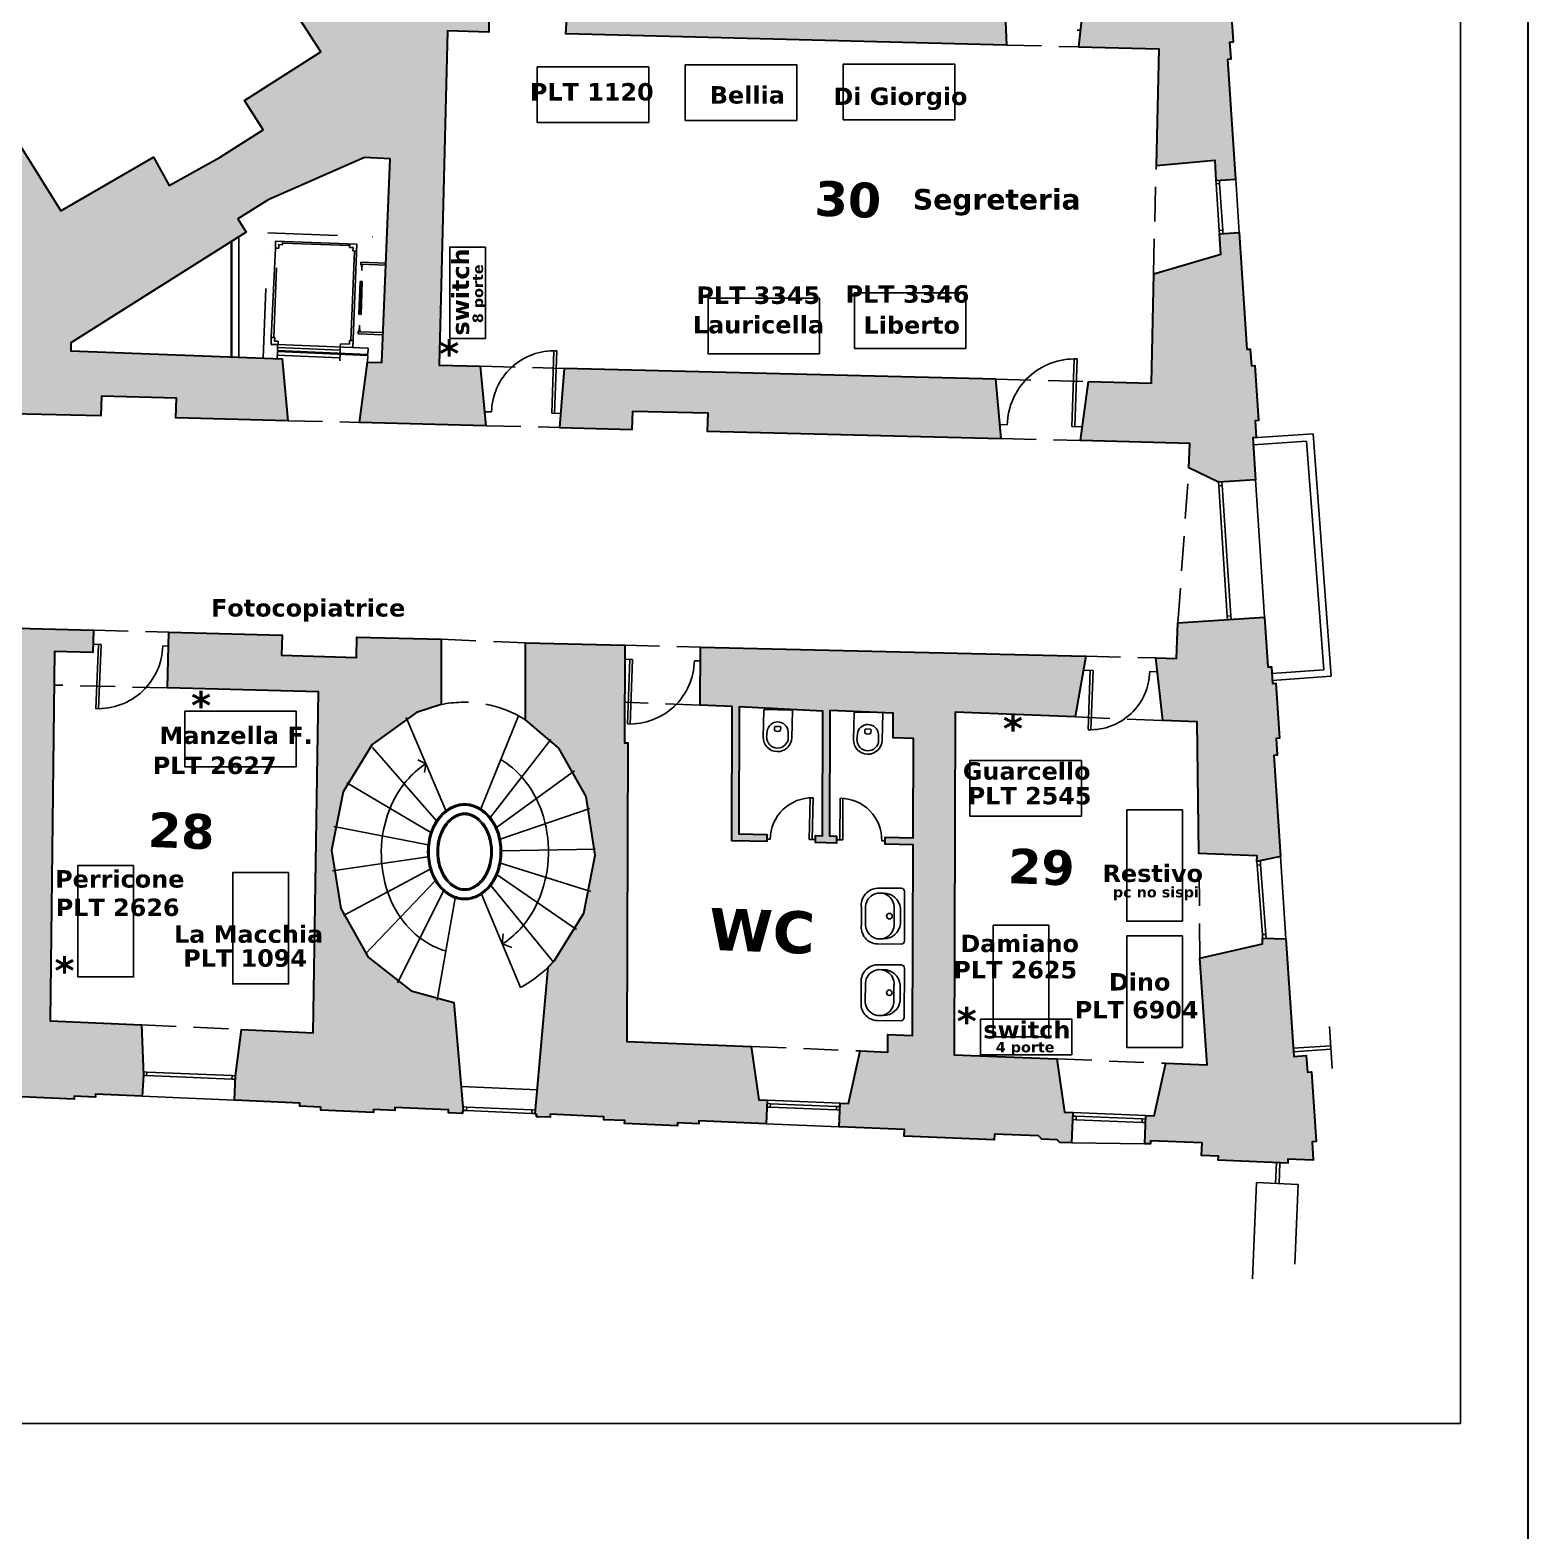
# Model space of a CAD drawing. Extents: x 1037 to 14540, y 1034 to 18285.
# Drawn here: x 12390 to 14540, y 9534 to 11689 of the extents above; entities that cross this region are included whole.
import ezdxf
from ezdxf.enums import TextEntityAlignment as Align

# ---------------------------------------------------------------- set-up
doc = ezdxf.new("R2010")
doc.units = 0
doc.header["$LTSCALE"] = 100
doc.header["$MEASUREMENT"] = 0
doc.linetypes.add('TRATTEGGIATA', pattern=[0.75, 0.5, -0.25])
doc.linetypes.add('TRATTO-PUNTOX2', pattern=[2, 1, -0.5, 0, -0.5])
for name, color, linetype in [('infissi', 251, 'CONTINUOUS'), ('legenda testi', 7, 'CONTINUOUS'), ('murature polilinee', 7, 'CONTINUOUS'), ('murature retini', 253, 'CONTINUOUS'), ('proiezioni', 252, 'CONTINUOUS'), ('Sanitari', 252, 'CONTINUOUS'), ('Tavoli', 250, 'CONTINUOUS'), ('testi PLT', 154, 'CONTINUOUS')]:
    doc.layers.add(name, color=color, linetype=linetype)
for name, color, linetype, lineweight in [('testi', 252, 'CONTINUOUS', 30), ('testi nomi personale', 251, 'CONTINUOUS', 20), ('testi numero stanza', 40, 'CONTINUOUS', 30)]:
    doc.layers.add(name, color=color, linetype=linetype, lineweight=lineweight)
doc.styles.add('stile1', font='verdanab.ttf', dxfattribs={"height": 1})

msp = doc.modelspace()

# ---------------------------------------------------------------- hatches: boundary and pattern name
at = {"layer": 'murature retini', "lineweight": 30}
h = msp.add_hatch(color=256, dxfattribs=at)
h.paths.add_polyline_path([(13925.9, 12673.5), (14011.1, 12689.2), (14010.8, 12696.2), (14040.7, 12698.6), (14042.9, 12665.3), (14038.3, 12665), (14039, 12654.9), (14035.9, 12654.7), (14044.7, 12542.1), (14048.3, 12542.3), (14048.9, 12534.6), (14054.5, 12535), (14062.6, 12413.4), (14058.5, 12413.1), (14060, 12390.7), (13961.7, 12382.6), (13964.2, 12434.2), (13924.3, 12435.5), (13918.5, 12538.5), (13929.8, 12538.1)])
h.paths.add_polyline_path([(14003.3, 12781.4), (14002.5, 12788.4), (13922.6, 12790), (13917, 12983.6), (13515.4, 12973.7), (13507.3, 13037.1), (13501.4, 13037), (13500.6, 13089.3), (13962.1, 13100.8), (13961.9, 13159.2), (14001.9, 13158.8), (14002.1, 13114.6), (14018.4, 13123.9), (14024.2, 13119.5), (14028.6, 13113.3), (14035.3, 13107.1), (14041.9, 13103.5), (14045.9, 13098.6), (14045.9, 13090.7), (14035.7, 13084), (14026, 13086.2), (14016.2, 13084.9), (14013.5, 13070.3), (14016.3, 13065.7), (14022.5, 12972.5), (14018, 12972.2), (14019.6, 12946.8), (14016.6, 12946.6), (14024.5, 12827), (14027.6, 12827.2), (14028.2, 12817), (14032.8, 12817.3), (14035, 12784)])
h.paths.add_polyline_path([(13395.4, 13086.7), (12919.5, 13074.9), (12917.9, 13168.7), (12841.8, 13169.4), (12843, 13104.1), (12248.1, 13115.3), (12249.2, 13174.8), (12179.4, 13175.4), (12178.3, 13116.6), (11608.4, 13127.3), (11609.4, 13180.6), (11547.8, 13181.2), (11546.8, 13128.4), (11043.4, 13137.9), (11044.3, 13185.7), (10979.3, 13186.3), (10978.2, 13128.9), (10418.3, 13139.4), (10419.3, 13191.4), (10344.3, 13192.1), (10340.8, 13004.2), (10303.7, 13004.9), (10302.9, 12983.4), (10351.6, 12981.4), (10493.6, 12983.6), (10493.6, 12986.7), (11063.6, 12978.9), (11063.1, 12947.3), (11132.9, 12946.4), (11133.7, 13011), (11463.7, 13006.5), (11481.4, 12969.4), (11130, 12739.8), (11131.5, 12843.8), (11061.7, 12844.8), (11061.2, 12808.9), (10491.2, 12811.7), (10492.5, 12903.8), (10349.7, 12927.6), (10291.7, 12929.9), (10290.5, 12895.3), (10277.1, 12895.8), (10276.8, 12888.1), (10278.8, 12888), (10278.7, 12885.7), (10281, 12885.6), (10281, 12884.1), (10284.3, 12884), (10284, 12875.8), (10280.7, 12876), (10280.6, 12874.5), (10278.3, 12874.6), (10278.2, 12872.3), (10276.2, 12872.4), (10274, 12814), (10276, 12813.9), (10275.9, 12811.6), (10278.3, 12811.5), (10278.2, 12810.1), (10281.5, 12810), (10281.2, 12801.8), (10277.9, 12801.9), (10277.9, 12800.5), (10275.5, 12800.5), (10275.4, 12798.2), (10273.5, 12798.3), (10273.2, 12790.6), (10286.6, 12790.1), (10285.2, 12753.6), (10290.2, 12753.4), (10289.5, 12736.5), (10298.7, 12736.2), (10297.9, 12714.9), (10345.9, 12712.2), (10482.6, 12737.7), (10482.9, 12753.9), (11007.8, 12746.6), (10997.5, 12525.3), (10931.9, 12526.2), (10929.9, 12380.8), (11019.1, 12378.3), (11015.2, 12338), (11186.6, 12339.5), (11187.5, 12365.7), (11197.5, 12365.4), (11198.3, 12390.4), (11208.3, 12390), (11210.1, 12440), (11252.3, 12466.8), (11246.9, 12475.2), (11268, 12488.6), (11262.7, 12497.1), (11271.1, 12502.4), (11215.8, 12589.7), (11325.5, 12659.3), (11298.8, 12701.5), (11446.5, 12795.3), (11473.3, 12753.1), (11583.1, 12822.7), (11638.4, 12735.5), (11646.9, 12740.8), (11652.2, 12732.4), (11673.3, 12745.8), (11678.7, 12737.3), (11720.9, 12764.1), (11770.9, 12763.5), (11771, 12773.5), (11796, 12773.1), (11796.2, 12783.1), (11806.2, 12783), (11808.1, 12933), (11783.1, 12933.3), (11783.7, 12973.3), (12293.9, 12956.4), (12291.8, 12916.5), (12266.8, 12917.8), (12258.8, 12768), (12268.8, 12767.5), (12268.3, 12757.5), (12293.3, 12756.2), (12292.7, 12746.2), (12342.7, 12743.5), (12383, 12714), (12388.9, 12722.1), (12409.1, 12707.3), (12415, 12715.4), (12423.1, 12709.5), (12484.1, 12792.9), (12589, 12716.1), (12618.5, 12756.5), (12759.8, 12653.2), (12730.2, 12612.8), (12835.2, 12536.1), (12774.2, 12452.7), (12782.2, 12446.8), (12776.3, 12438.7), (12796.5, 12423.9), (12790.6, 12415.9), (12831, 12386.4), (12829.6, 12344.3), (13009.5, 12340), (13012.9, 12465.1), (13689.9, 12443.1), (13678.4, 12159.6), (13764.2, 12156.1), (13775.4, 12440.3), (13805.7, 12439.4), (13816, 12542.1), (13188.4, 12563.9), (13186, 12534), (13072.2, 12538), (13071, 12568), (13051.3, 12568.7), (13014.6, 12851.9), (12885.4, 12849), (12894.8, 12776.9), (12599.5, 12979.7), (12592.1, 13031.6), (12876.4, 13026.3), (12883.6, 12928.9), (13012.8, 12931.9), (13009.6, 12961.8), (13385.5, 12970.4), (13390.3, 13035.1), (13396.1, 13035.2)])
h.paths.add_polyline_path([(13932.8, 11874.7), (14093.4, 11887.1), (14085.6, 12005.1), (14044.9, 11995.5), (14044.5, 11985.5), (13939.1, 11987)])
h.paths.add_polyline_path([(13952.6, 12197.1), (13955.8, 12262.4), (14068.1, 12269.1), (14073.1, 12193.6), (14025.6, 12190.5), (14025.3, 12195.8)])
h.paths.add_polyline_path([(14092.4, 11473), (14120.7, 11474.8), (14109.3, 11646.9), (14114.1, 11647.2), (14112.5, 11671.3), (14117.6, 11671.6), (14112.3, 11750.4), (14107.3, 11750.1), (14106.1, 11767.7), (13926, 11753.8), (13925.5, 11746.5), (13904.4, 11746.8), (13895.3, 11664.6), (14010.2, 11661.7), (14006.5, 11494.2), (14090.6, 11502.1)])
h.paths.add_polyline_path([(13909.4, 11184.1), (13999.8, 11181.8), (14003.2, 11338.9), (14099.6, 11367), (14097.4, 11396.1), (14125.7, 11398), (14136.8, 11230.4), (14141.7, 11230.8), (14143.3, 11206.7), (14148.3, 11207), (14153.5, 11128.2), (14148.5, 11127.9), (14150.1, 11103.8), (14145.2, 11103.5), (14149.2, 11043.1), (14096, 11039.6), (14053.5, 11060.2), (14054.9, 11095.4), (13897.8, 11099.4)])
h.paths.add_polyline_path([(14006, 10787.5), (14035.9, 10786.7), (14037.9, 10837.7), (14162.3, 10846), (14167, 10774.4), (14171.9, 10774.8), (14173.5, 10750.7), (14178.5, 10751), (14183.7, 10672.2), (14178.7, 10671.9), (14180.3, 10647.8), (14175.4, 10647.5), (14185, 10502.2), (14151.1, 10495), (14151.5, 10503.1), (14068, 10506.4), (14065.6, 10695.5), (14015.9, 10697.5)])
h.paths.add_polyline_path([(13991.8, 10130.4), (14003.6, 10129.9), (14020.6, 10205.4), (14079.6, 10203), (14069.4, 10356.3), (14159.2, 10376.9), (14159.3, 10385.2), (14192.9, 10384.3), (14204, 10215.4), (14222.1, 10216.6), (14223.7, 10192.5), (14229.5, 10193.4), (14236.1, 10093.2), (14230.3, 10092.8), (14232.1, 10066.6), (14195.6, 10068), (14195.4, 10062.3), (14095.7, 10066.3), (14096, 10072.1), (14071.6, 10073.1), (14072.4, 10091.2), (13998.5, 10094.2), (13998.2, 10089.7), (13990.1, 10090)])
h.paths.add_polyline_path([(13552.9, 10148.2), (13564.7, 10147.7), (13581.7, 10223.2), (13621.3, 10221.6), (13621.4, 10247), (13656.8, 10245.5), (13657.6, 10519.1), (13617.6, 10520), (13617.6, 10530), (13657.6, 10529.1), (13658, 10671.8), (13628.9, 10672.9), (13629, 10708.2), (13538.1, 10711.9), (13537.6, 10531.8), (13547.6, 10531.6), (13547.6, 10521.6), (13517.6, 10522.3), (13517.6, 10532.3), (13527.6, 10532.1), (13528.1, 10711), (13408.1, 10717.1), (13407.6, 10534.8), (13447.6, 10533.9), (13447.6, 10523.9), (13397.6, 10525), (13398.1, 10717.6), (13352.2, 10719.4), (13352.5, 10803), (13905.4, 10789.8), (13890.1, 10702.6), (13718.2, 10709.6), (13716.7, 10217.7), (13864.2, 10211.8), (13875.1, 10135.2), (13886.9, 10134.7), (13885.1, 10091.2), (13868.2, 10091.9), (13864.3, 10095.8), (13842.4, 10096.7), (13837.6, 10101.3), (13774.6, 10103.9), (13774.2, 10095.5), (13644.8, 10100.7), (13645.2, 10110.6), (13551.5, 10114.4)])
h.paths.add_polyline_path([(13115.2, 10133.2), (13134, 10343.5), (13143.1, 10352.8), (13185.1, 10420.8), (13201.5, 10504.3), (13188.3, 10588.4), (13148.9, 10658), (13101.2, 10698.7), (13101.2, 10809), (13243.7, 10805.6), (13243.3, 10665.6), (13248.1, 10665.4), (13246.9, 10236.8), (13425.4, 10229.6), (13436.2, 10153), (13448, 10152.5), (13446.6, 10118.5), (13350.1, 10122.8), (13349.9, 10118.5), (13319.6, 10119.8), (13319.4, 10115.5), (13243.6, 10118.9), (13243.8, 10123.2), (13213.5, 10124.5), (13213.7, 10128.8), (13136.7, 10132.3), (13136.5, 10128), (13118.7, 10128.7)])
h.paths.add_polyline_path([(13784.2, 11102.2), (13776.5, 11187.5), (13156.6, 11203), (13149.9, 11118.2), (13254.6, 11115.5), (13255.5, 11141.7), (13362.8, 11139), (13361.9, 11112.8)])
h.paths.add_polyline_path([(10265, 11610.4), (10285.8, 11609.9), (10285.5, 11601.4), (10435.9, 11567.9), (10435.6, 11559.5), (10524.5, 11549.3), (10928.9, 11546.1), (10942, 11895.9), (11001.2, 11894.3), (11002.6, 11951.8), (11176.7, 11945.7), (11176.5, 11936.9), (11186.5, 11936.8), (11186.1, 11911.8), (11196.1, 11911.6), (11195.2, 11857.3), (11230.4, 11831.4), (11224.5, 11823.4), (11244.6, 11808.5), (11238.7, 11800.5), (11246.7, 11794.6), (11185.5, 11711.3), (11289.3, 11635), (11259.7, 11594.7), (11400.7, 11491), (11430.3, 11531.3), (11535.9, 11453.6), (11597.1, 11536.8), (11605.2, 11530.9), (11611.1, 11538.9), (11631.3, 11524.1), (11637.2, 11532.2), (11677.7, 11502.4), (11729.1, 11499.6), (11728.6, 11489.7), (11753.5, 11488.3), (11753, 11478.3), (11763, 11477.8), (11755, 11328), (11730.1, 11329.4), (11727.9, 11289.4), (12238.2, 11272.5), (12238.7, 11312.5), (12213.7, 11312.8), (12215.6, 11462.8), (12225.6, 11462.7), (12225.8, 11472.7), (12250.8, 11472.4), (12250.9, 11482.4), (12269.9, 11482.1), (12310.3, 11492.7), (12332.9, 11519.6), (12342, 11513.9), (12363.2, 11527.5), (12366.2, 11519.9), (12373.8, 11526), (12434.2, 11429.3), (12567.2, 11506.3), (12589.8, 11465.6), (12662.9, 11506.2), (12724.6, 11545.6), (12697.7, 11587.7), (12807.3, 11657.7), (12751.7, 11744.7), (12760.1, 11750.1), (12754.7, 11758.6), (12775.8, 11772), (12770.4, 11780.4), (12807.3, 11804), (12809.7, 11853.5), (12993.2, 11849.1), (12992.1, 11805.5), (13663.1, 11783.6), (13670.5, 11965.7), (13756.5, 11962.2), (13748.5, 11759.9), (13787.8, 11756.9), (13791.9, 11667.2), (13159.1, 11683.1), (13161.2, 11713.1), (13048.4, 11715.9), (13048.7, 11685.9), (12989.2, 11687.4), (12977.1, 11207.5), (13036.3, 11206), (13044.5, 11120.8), (12863.1, 11125.4), (12874.6, 11212.2), (12894.9, 11211.4), (12906.8, 11504), (12870.2, 11506), (12731.7, 11445.1), (12688.3, 11417.7), (12700.3, 11398.7), (12448.7, 11239.7), (12448.7, 11228.4), (12662.9, 11220.2), (12752.2, 11216.9), (12759.9, 11127.9), (12599.1, 11132), (12600.1, 11160.5), (12492.7, 11163.2), (12491.7, 11134.7), (12107.7, 11143.3), (12108.8, 11173.3), (12001.4, 11175.9), (12000.4, 11147), (11620, 11156.6), (11621, 11185.9), (11513.7, 11188.6), (11512.7, 11159.3), (11304.2, 11164.5), (11317.7, 11266.9), (11388, 11265.2), (11401.6, 11312.2), (11112, 11522.8), (11052.7, 11478.5), (11047.6, 11273.7), (11191.6, 11270.1), (11197.7, 11167.2), (10575.4, 11182.8), (10577.8, 11277.3), (10993.3, 11266.9), (10998, 11454.8), (10394.2, 11470), (10389.5, 11374.1), (10277.8, 11357.9), (10277.7, 11355.2), (10251.6, 11355.9), (10252.4, 11380), (10243.3, 11380.3), (10244.4, 11414.9), (10231, 11415.3), (10231.3, 11423.1), (10233.2, 11423), (10233.3, 11425.3), (10235.7, 11425.2), (10235.7, 11426.7), (10239, 11426.6), (10239.3, 11434.8), (10236, 11434.9), (10236.1, 11436.3), (10233.7, 11436.4), (10233.8, 11438.7), (10231.8, 11438.8), (10233.7, 11497.1), (10235.7, 11497.1), (10235.8, 11499.4), (10238.1, 11499.3), (10238.2, 11500.8), (10241.5, 11500.7), (10241.7, 11508.8), (10238.5, 11509), (10238.5, 11510.4), (10236.1, 11510.5), (10236.2, 11512.8), (10234.2, 11512.9), (10234.5, 11520.6), (10247.9, 11520.2), (10249.1, 11556.6), (10254, 11556.5), (10254.6, 11573.4), (10263.8, 11573.1)])
h.paths.add_polyline_path([(12253.6, 10274.2), (12365.3, 10269.1), (12371.2, 10749.9), (12117, 10756.5), (12098.1, 10837.1), (12481, 10827.1), (12480.2, 10795.2), (12425.4, 10796.6), (12419, 10266.6), (12550, 10260.6), (12552.8, 10188.6), (12551.2, 10158.2), (12484.1, 10161.2), (12483.9, 10156.9), (12453.6, 10158.2), (12453.4, 10153.9), (12377.6, 10157.3), (12377.8, 10161.6), (12347.5, 10162.9), (12347.7, 10167.2), (12270.7, 10170.7), (12270.5, 10166.4), (12247.8, 10167.4), (12247.6, 10163.1), (12243.5, 10163.2), (12245, 10200.8)])
h.paths.add_polyline_path([(12693.4, 10254.1), (12796.7, 10249.3), (12804.3, 10738.7), (12587.2, 10744.3), (12589.3, 10824.3), (12751.8, 10820.1), (12751.2, 10791.3), (12858.5, 10788.1), (12859.1, 10817.3), (12980.2, 10814.2), (12980.2, 10720.5), (12944.8, 10709.2), (12881.3, 10663.1), (12839.3, 10595.1), (12822.9, 10511.6), (12836, 10427.5), (12875.4, 10357.9), (12937.2, 10309.5), (12998.2, 10292.6), (13011.8, 10137.8), (13010.4, 10133.6), (12990.6, 10134.4), (12990.8, 10138.7), (12913.8, 10142.1), (12913.6, 10137.8), (12883.3, 10139.2), (12883.1, 10134.9), (12807.4, 10138.2), (12807.6, 10142.5), (12777.2, 10143.9), (12777.4, 10148.2), (12683.6, 10152.3), (12685, 10187.6)])
h.paths.add_polyline_path([(11829.6, 10293.6), (11919.8, 10289.4), (11936.3, 10761.2), (11625.9, 10769.3), (11604.3, 10849.9), (11989.7, 10839.9), (11964.1, 10287.4), (12137.7, 10279.5), (12140.4, 10211.9), (12138.6, 10167.4), (12134.4, 10167.6), (12134.6, 10171.9), (12111.9, 10172.8), (12112.1, 10177.1), (12035.1, 10180.2), (12034.9, 10175.9), (12004.6, 10177.2), (12004.4, 10172.9), (11928.6, 10175.9), (11928.8, 10180.2), (11900.4, 10181.4), (11898.6, 10185.8), (11821.6, 10188.9), (11821.5, 10184.6), (11819.3, 10184.7), (11820.7, 10218.6)])
h.paths.add_polyline_path([(11403.1, 10336.5), (11481, 10333), (11496.4, 10772.7), (11304.2, 10777.6), (11302.7, 10857.7), (11501.9, 10852.5), (11497.2, 10810.7), (11550.7, 10706.2), (11548.1, 10631), (11506.5, 10632.1), (11503.9, 10559), (11545.5, 10558), (11536.7, 10306.9), (11713.2, 10298.9), (11716.3, 10220.7), (11714.2, 10183.7), (11710, 10183.9), (11710.2, 10188.2), (11687.5, 10189.1), (11687.7, 10193.4), (11618.4, 10196.2), (11618.3, 10191.9), (11591.5, 10193), (11591.4, 10188.7), (11520.9, 10191.6), (11521.1, 10195.9), (11492.8, 10197), (11490.8, 10197.1), (11491, 10201.4), (11418.7, 10204.4), (11418.6, 10200.1), (11395.9, 10201), (11395.7, 10196.7), (11389.3, 10196.9), (11391.2, 10241.4)])
h.paths.add_polyline_path([(10960.3, 10218), (10961.8, 10252.8), (10973.8, 10348.1), (11056.3, 10345.9), (11071.5, 10781.6), (11019.9, 10782.9), (11021.8, 10838.7), (10873.2, 10842.6), (10874.1, 10868.8), (11212.6, 10860), (11204.7, 10780.2), (11136.5, 10782), (11121.4, 10349.3), (11282.4, 10342), (11286.2, 10245.6), (11284.5, 10202.7), (11278.1, 10203), (11278.3, 10207.3), (11255.7, 10208.4), (11255.9, 10212.7), (11183.7, 10216.1), (11183.5, 10211.8), (11153.1, 10213.2), (11152.9, 10208.9), (11082.5, 10212.2), (11082.7, 10216.5), (11056, 10217.8), (11056.2, 10222.1), (10987, 10225.3), (10986.8, 10221.1), (10964.1, 10222.1), (10963.9, 10217.8)])
h.paths.add_polyline_path([(10538.5, 10361.4), (10659.4, 10358.2), (10674.5, 10788), (10596, 10790), (10599, 10876), (10766.8, 10871.6), (10763.8, 10785.7), (10749.4, 10786), (10734.4, 10354.3), (10853.2, 10351.2), (10856.9, 10257.1), (10855.3, 10221.7), (10847.4, 10222.1), (10847.6, 10226.4), (10824.9, 10227.4), (10825.1, 10231.7), (10752.9, 10235.1), (10752.7, 10230.8), (10722.4, 10232.3), (10722.2, 10228), (10651.8, 10231.3), (10652, 10235.6), (10625.3, 10236.8), (10625.5, 10241.1), (10556.3, 10244.4), (10556.1, 10240.1), (10533.4, 10241.2), (10533.2, 10236.9), (10525.8, 10237.2), (10527.2, 10272)])
h.paths.add_polyline_path([(10214.8, 10952), (10252.3, 10951.1), (10251.8, 10941.1), (10323.8, 10930.1), (10321.1, 10883.2), (10489.5, 10878.8), (10481.4, 10793), (10316.2, 10797.3), (10307.2, 10641.6), (10193.9, 10634.6), (10195.1, 10662.1), (10202.3, 10662.5), (10205.4, 10733.6), (10201.1, 10733.8), (10201.2, 10735.8), (10196.9, 10736), (10203.3, 10865.1), (10211, 10864.7)])
h.paths.add_polyline_path([(10298.5, 10490.1), (10291.5, 10367.8), (10418.9, 10364.5), (10422.3, 10276.3), (10420.8, 10240.3), (10412.9, 10240.6), (10413.1, 10244.9), (10390.4, 10246), (10390.6, 10250.3), (10318.4, 10253.7), (10318.2, 10249.4), (10287.9, 10250.8), (10287.7, 10246.5), (10217.3, 10249.9), (10217.5, 10254.2), (10185, 10255.7), (10186.6, 10290), (10182.3, 10290.3), (10182.4, 10292.2), (10178.1, 10292.4), (10184.2, 10421.6), (10191.9, 10421.2), (10194.5, 10482), (10187.4, 10483.5), (10188.6, 10512.1)])
h.paths.add_polyline_path([(10220.6, 11298.9), (10275.8, 11297.5), (10275.4, 11284.9), (10451.6, 11280.5), (10449.2, 11186), (10338.6, 11188.7), (10335.5, 11135), (10259.1, 11109.5), (10258.8, 11102.2), (10221.3, 11103.2), (10225.3, 11195.7), (10219.8, 11195.9), (10221.3, 11226.3), (10217, 11226.5)])
h.paths.add_polyline_path([(10274.9, 12058.9), (10333.8, 12057.4), (10333.9, 12044.4), (10453, 12024.6), (10459.8, 11928), (10530, 11926.1), (10525.7, 11764.4), (10442.3, 11766.5), (10442.1, 11759.2), (10290.5, 11751.3), (10290.2, 11744.1), (10269.4, 11744.6), (10270.7, 11783.2), (10261.5, 11783.5), (10262.1, 11800.4), (10257.1, 11800.6), (10258.3, 11837.1), (10244.9, 11837.5), (10245.2, 11845.3), (10247.2, 11845.2), (10247.3, 11847.5), (10249.6, 11847.4), (10249.7, 11848.9), (10252.9, 11848.8), (10253.2, 11856.9), (10249.9, 11857.1), (10250, 11858.5), (10247.6, 11858.6), (10247.7, 11860.9), (10245.7, 11861), (10247.6, 11919.3), (10249.6, 11919.3), (10249.7, 11921.6), (10252.1, 11921.5), (10252.1, 11922.9), (10255.4, 11922.8), (10255.7, 11931), (10252.4, 11931.1), (10252.4, 11932.6), (10250.1, 11932.7), (10248.1, 11935), (10248.4, 11942.8), (10261.8, 11942.3), (10263, 11976.9), (10272.1, 11976.6), (10274.1, 12034.3), (10272.1, 12034.4), (10272.1, 12036.7), (10269.8, 12038.2), (10266.5, 12038.3), (10266.8, 12046.5), (10270.1, 12046.4), (10270.1, 12047.9), (10272.5, 12047.8), (10272.6, 12050.1), (10274.6, 12050)])
h.paths.add_polyline_path([(10292.5, 12569), (10347.3, 12565.9), (10478.8, 12537), (10478.7, 12530.6), (10533.6, 12529.5), (10531.1, 12391.6), (10465.1, 12393.3), (10462.4, 12272.1), (10341, 12257.2), (10340.7, 12246.4), (10275.6, 12247.6), (10275.9, 12256.5), (10274, 12256.6), (10274, 12258.9), (10271.7, 12259), (10271.7, 12260.4), (10268.5, 12260.5), (10268.8, 12268.7), (10272, 12268.6), (10272.1, 12270.1), (10274.4, 12270), (10274.5, 12272.3), (10276.6, 12272.2), (10278.8, 12333.1), (10269.7, 12333.4), (10271, 12367.9), (10257.6, 12368.4), (10257.9, 12376.2), (10259.9, 12376.1), (10259.9, 12378.4), (10262.3, 12378.3), (10262.4, 12379.8), (10265.6, 12379.7), (10265.9, 12387.9), (10262.7, 12388), (10262.7, 12389.4), (10260.3, 12389.5), (10260.4, 12391.8), (10258.4, 12391.9), (10260.6, 12450.2), (10262.6, 12450.2), (10262.7, 12452.5), (10265, 12452.4), (10265.1, 12453.9), (10268.4, 12453.7), (10268.7, 12461.9), (10265.4, 12462), (10265.4, 12463.5), (10263.1, 12463.6), (10263.2, 12465.9), (10261.2, 12466), (10261.5, 12473.7), (10274.9, 12473.2), (10276.2, 12509.7), (10281.2, 12509.5), (10281.8, 12526.4), (10290.9, 12526.1)])

# ---------------------------------------------------------------- linework, layer by layer
at = {"layer": 'infissi'}
for p, q in [((13898, 11688.7), (13893.3, 11688.8)), ((14097.7, 11468.3), (14092.7, 11468)), ((14102.1, 11401.4), (14097.1, 11401.1)), ((12678.7, 11385.1), (12678.7, 11219.6)), ((12679.7, 11385.7), (12679.7, 11219.6)), ((12689.7, 11392), (12689.7, 11219.6)), ((14101.3, 11034.9), (14096.3, 11034.6)), ((14113.7, 10847.8), (14108.7, 10847.4)), ((14151.5, 10490), (14156.5, 10490.4)), ((14159, 10390.2), (14164, 10390.5)), ((12557.4, 10187.9), (12557.6, 10192.9)), ((12679.8, 10182.8), (12680, 10187.8)), ((13016.8, 10137.6), (13017, 10142.6)), ((13110.3, 10133.4), (13110.5, 10138.4)), ((13116.8, 10128.8), (13118.7, 10128.7)), ((13452.6, 10142.3), (13452.8, 10147.3)), ((13547.5, 10138.4), (13547.7, 10143.4)), ((13891.5, 10124.5), (13891.7, 10129.5)), ((13986.4, 10120.6), (13986.6, 10125.6))]:
    msp.add_line(p, q, dxfattribs=at)
at = {"layer": 'infissi', "linetype": 'Continuous'}
for p, q in [((14092.7, 11468), (14092.4, 11473)), ((14097.1, 11401.1), (14092.7, 11468)), ((14097.7, 11468.3), (14097.3, 11473.3)), ((14102.1, 11401.4), (14097.7, 11468.3)), ((14097.4, 11396.1), (14097.1, 11401.1)), ((14102.4, 11396.4), (14102.1, 11401.4)), ((13139, 11138.6), (13142.1, 11228.4)), ((13143, 11138.4), (13146.1, 11228.3)), ((13885.6, 11119.8), (13889, 11216.7)), ((13889.6, 11119.7), (13893, 11216.6)), ((13042.6, 11140.9), (13052.5, 11140.5)), ((13139, 11138.6), (13151.5, 11138.1)), ((13782.4, 11122.3), (13792.8, 11121.9)), ((13885.6, 11119.8), (13900.5, 11119.3)), ((14096, 11039.6), (14096.3, 11034.6)), ((14096.3, 11034.6), (14108.7, 10847.4)), ((14101, 11039.9), (14101.3, 11034.9)), ((14101.3, 11034.9), (14113.7, 10847.8)), ((14108.7, 10847.4), (14109.1, 10842.4)), ((14113.7, 10847.8), (14114.1, 10842.8)), ((12492.2, 10806.7), (12480.5, 10807.1)), ((12488.2, 10806.8), (12484.5, 10714.5)), ((12492.2, 10806.7), (12488.5, 10714.5)), ((12588.8, 10804.3), (12580.5, 10804.7)), ((13254.9, 10785.2), (13243.7, 10785.6)), ((13251, 10785.3), (13247.7, 10692.6)), ((13254.9, 10785.2), (13251.7, 10692.5)), ((13352.4, 10783), (13343.8, 10783.4)), ((13916, 10769.5), (13901.9, 10770)), ((13912, 10769.6), (13909, 10684.4)), ((13916, 10769.5), (13913, 10684.3)), ((14008.2, 10767.3), (13997.2, 10767.9)), ((13508.6, 10526.7), (13510, 10586.5)), ((13512.6, 10526.6), (13514, 10586.6)), ((13552.6, 10526), (13552.8, 10586)), ((13556.6, 10526), (13556.8, 10585.9)), ((13447.6, 10527.3), (13452.6, 10527.1)), ((13508.6, 10526.7), (13517.6, 10526.5)), ((13556.6, 10526), (13547.6, 10526)), ((13617.6, 10525), (13612.6, 10525)), ((14151.5, 10490), (14151.1, 10495)), ((14156.5, 10490.4), (14156.1, 10496.1)), ((14159, 10390.2), (14151.5, 10490)), ((14164, 10390.5), (14156.5, 10490.4)), ((14159.3, 10385.2), (14159, 10390.2)), ((14164.4, 10385), (14164, 10390.5)), ((12552.6, 10193.1), (12557.6, 10192.9)), ((12557.6, 10192.9), (12680, 10187.8)), ((12552.4, 10188.1), (12557.4, 10187.9)), ((12557.4, 10187.9), (12679.8, 10182.8)), ((12679.8, 10182.8), (12684.8, 10182.6)), ((12680, 10187.8), (12685, 10187.6)), ((13010.6, 10137.9), (13010.4, 10133.6)), ((13011.8, 10137.8), (13010.6, 10137.9)), ((13011.4, 10142.8), (13017, 10142.6)), ((13011.8, 10137.8), (13016.8, 10137.6)), ((13016.8, 10137.6), (13110.3, 10133.4)), ((13017, 10142.6), (13110.5, 10138.4)), ((13110.3, 10133.4), (13115.2, 10133.2)), ((13110.5, 10138.4), (13115.7, 10138.2)), ((13116.9, 10133.1), (13115.2, 10133.2)), ((13116.9, 10133.1), (13116.8, 10128.8)), ((13447.6, 10142.5), (13452.6, 10142.3)), ((13447.8, 10147.5), (13452.8, 10147.3)), ((13452.6, 10142.3), (13547.5, 10138.4)), ((13452.8, 10147.3), (13547.7, 10143.4)), ((13547.5, 10138.4), (13552.5, 10138.2)), ((13547.7, 10143.4), (13552.7, 10143.2)), ((13886.7, 10129.7), (13891.7, 10129.5)), ((13891.7, 10129.5), (13986.6, 10125.6)), ((13886.5, 10124.7), (13891.5, 10124.5)), ((13891.5, 10124.5), (13986.4, 10120.6)), ((13986.4, 10120.6), (13991.4, 10120.4)), ((13986.6, 10125.6), (13991.6, 10125.4))]:
    msp.add_line(p, q, dxfattribs=at)
for centre, radius, start, end in [((13142.1, 11138.7), 89.6, 87.4571, 178.8531), ((13889.6, 11119.9), 96.8, 87.956, 178.7968), ((12488.2, 10806.8), 92.3, 267.7406, 358.6835), ((13251, 10785.3), 92.8, 267.9895, 358.785), ((13912, 10769.6), 85.3, 268.0144, 358.8552), ((13512.6, 10526.6), 60, 88.6442, 179.485), ((13552.6, 10526), 60, 359.0016, 89.8424)]:
    msp.add_arc(centre, radius, start, end, dxfattribs=at)
at = {"layer": 'legenda testi', "lineweight": 30}
msp.add_lwpolyline([(1036.6, 18284.6), (14540.3, 18284.6), (14540.3, 5167.4), (1036.6, 5167.4)], close=True, dxfattribs=at)
at = {"layer": 'legenda testi'}
msp.add_lwpolyline([(7937.2, 9688.1), (14443.4, 9688.1), (14443.4, 13799), (7937.2, 13799)], close=True, dxfattribs=at)
at = {"layer": 'murature polilinee', "lineweight": 30}
for points in [[(14092.4, 11473), (14120.7, 11474.8), (14109.3, 11646.9), (14114.1, 11647.2), (14112.5, 11671.3), (14117.6, 11671.6), (14112.3, 11750.4), (14107.3, 11750.1), (14106.1, 11767.7), (13926, 11753.8), (13925.5, 11746.5), (13904.4, 11746.8), (13895.3, 11664.6), (14010.2, 11661.7), (14006.5, 11494.2), (14090.6, 11502.1)], [(13909.4, 11184.1), (13999.8, 11181.8), (14003.2, 11338.9), (14099.6, 11367), (14097.4, 11396.1), (14125.7, 11398), (14136.8, 11230.4), (14141.7, 11230.8), (14143.3, 11206.7), (14148.3, 11207), (14153.5, 11128.2), (14148.5, 11127.9), (14150.1, 11103.8), (14145.2, 11103.5), (14149.2, 11043.1), (14096, 11039.6), (14053.5, 11060.2), (14054.9, 11095.4), (13897.8, 11099.4)], [(13784.2, 11102.2), (13776.5, 11187.5), (13156.6, 11203), (13149.9, 11118.2), (13254.6, 11115.5), (13255.5, 11141.7), (13362.8, 11139), (13361.9, 11112.8)], [(14006, 10787.5), (14035.9, 10786.7), (14037.9, 10837.7), (14162.3, 10846), (14167, 10774.4), (14171.9, 10774.8), (14173.5, 10750.7), (14178.5, 10751), (14183.7, 10672.2), (14178.7, 10671.9), (14180.3, 10647.8), (14175.4, 10647.5), (14185, 10502.2), (14151.1, 10495), (14151.5, 10503.1), (14068, 10506.4), (14065.6, 10695.5), (14015.9, 10697.5)], [(12693.4, 10254.1), (12796.7, 10249.3), (12804.3, 10738.7), (12587.2, 10744.3), (12589.3, 10824.3), (12751.8, 10820.1), (12751.2, 10791.3), (12858.5, 10788.1), (12859.1, 10817.3), (12980.2, 10814.2), (12980.2, 10720.5), (12944.8, 10709.2), (12881.3, 10663.1), (12839.3, 10595.1), (12822.9, 10511.6), (12836, 10427.5), (12875.4, 10357.9), (12937.2, 10309.5), (12998.2, 10292.6), (13011.8, 10137.8), (13010.4, 10133.6), (12990.6, 10134.4), (12990.8, 10138.7), (12913.8, 10142.1), (12913.6, 10137.8), (12883.3, 10139.2), (12883.1, 10134.9), (12807.4, 10138.2), (12807.6, 10142.5), (12777.2, 10143.9), (12777.4, 10148.2), (12683.6, 10152.3), (12685, 10187.6)], [(13115.2, 10133.2), (13134, 10343.5), (13143.1, 10352.8), (13185.1, 10420.8), (13201.5, 10504.3), (13188.3, 10588.4), (13148.9, 10658), (13101.2, 10698.7), (13101.2, 10809), (13243.7, 10805.6), (13243.3, 10665.6), (13248.1, 10665.4), (13246.9, 10236.8), (13425.4, 10229.6), (13436.2, 10153), (13448, 10152.5), (13446.6, 10118.5), (13350.1, 10122.8), (13349.9, 10118.5), (13319.6, 10119.8), (13319.4, 10115.5), (13243.6, 10118.9), (13243.8, 10123.2), (13213.5, 10124.5), (13213.7, 10128.8), (13136.7, 10132.3), (13136.5, 10128), (13118.7, 10128.7)], [(13552.9, 10148.2), (13564.7, 10147.7), (13581.7, 10223.2), (13621.3, 10221.6), (13621.4, 10247), (13656.8, 10245.5), (13657.6, 10519.1), (13617.6, 10520), (13617.6, 10530), (13657.6, 10529.1), (13658, 10671.8), (13628.9, 10672.9), (13629, 10708.2), (13538.1, 10711.9), (13537.6, 10531.8), (13547.6, 10531.6), (13547.6, 10521.6), (13517.6, 10522.3), (13517.6, 10532.3), (13527.6, 10532.1), (13528.1, 10711), (13408.1, 10717.1), (13407.6, 10534.8), (13447.6, 10533.9), (13447.6, 10523.9), (13397.6, 10525), (13398.1, 10717.6), (13352.2, 10719.4), (13352.5, 10803), (13905.4, 10789.8), (13890.1, 10702.6), (13718.2, 10709.6), (13716.7, 10217.7), (13864.2, 10211.8), (13875.1, 10135.2), (13886.9, 10134.7), (13885.1, 10091.2), (13868.2, 10091.9), (13864.3, 10095.8), (13842.4, 10096.7), (13837.6, 10101.3), (13774.6, 10103.9), (13774.2, 10095.5), (13644.8, 10100.7), (13645.2, 10110.6), (13551.5, 10114.4)], [(13991.8, 10130.4), (14003.6, 10129.9), (14020.6, 10205.4), (14079.6, 10203), (14069.4, 10356.3), (14159.2, 10376.9), (14159.3, 10385.2), (14192.9, 10384.3), (14204, 10215.4), (14222.1, 10216.6), (14223.7, 10192.5), (14229.5, 10193.4), (14236.1, 10093.2), (14230.3, 10092.8), (14232.1, 10066.6), (14195.6, 10068), (14195.4, 10062.3), (14095.7, 10066.3), (14096, 10072.1), (14071.6, 10073.1), (14072.4, 10091.2), (13998.5, 10094.2), (13998.2, 10089.7), (13990.1, 10090)]]:
    msp.add_lwpolyline(points, close=True, dxfattribs=at)
for points in [[(12373.8, 11526), (12434.2, 11429.3), (12434.2, 11429.3), (12434.2, 11429.3), (12434.2, 11429.3), (12434.2, 11429.3), (12434.2, 11429.3), (12434.2, 11429.3), (12434.2, 11429.3), (12567.2, 11506.3), (12567.2, 11506.3), (12567.2, 11506.3), (12567.2, 11506.3), (12589.8, 11465.6), (12662.9, 11506.2), (12724.6, 11545.6), (12697.7, 11587.7), (12807.3, 11657.7), (12751.7, 11744.7)], [(13787.8, 11756.9), (13791.9, 11667.2), (13159.1, 11683.1), (13161.2, 11713.1)], [(13048.4, 11715.9), (13048.7, 11685.9), (12989.2, 11687.4), (12977.1, 11207.5), (13036.3, 11206), (13044.5, 11120.8), (12863.1, 11125.4), (12874.6, 11212.2), (12894.9, 11211.4), (12906.8, 11504), (12870.2, 11506), (12731.7, 11445.1), (12688.3, 11417.7), (12700.3, 11398.7), (12700.3, 11398.7), (12700.3, 11398.7), (12700.3, 11398.7), (12700.3, 11398.7), (12448.7, 11239.7), (12448.7, 11239.7), (12448.7, 11239.7), (12448.7, 11239.7), (12448.7, 11239.7), (12448.7, 11239.7), (12448.7, 11239.7), (12448.7, 11228.4), (12448.7, 11228.4), (12448.7, 11228.4), (12448.7, 11228.4), (12448.7, 11228.4), (12448.7, 11228.4), (12448.7, 11228.4), (12448.7, 11228.4), (12662.9, 11220.2), (12752.2, 11216.9), (12759.9, 11127.9), (12599.1, 11132), (12600.1, 11160.5), (12492.7, 11163.2), (12491.7, 11134.7), (12107.7, 11143.3)], [(12098.1, 10837.1), (12481, 10827.1), (12480.2, 10795.2), (12425.4, 10796.6), (12419, 10266.6), (12550, 10260.6), (12552.8, 10188.6), (12551.2, 10158.2), (12484.1, 10161.2), (12483.9, 10156.9), (12453.6, 10158.2), (12453.4, 10153.9), (12377.6, 10157.3)]]:
    msp.add_lwpolyline(points, dxfattribs=at)
at = {"layer": 'proiezioni', "linetype": 'TRATTEGGIATA'}
for p, q in [((13791.9, 11667.2), (13895.3, 11664.6)), ((14002.5, 11338.8), (14006.5, 11494.2)), ((13036.3, 11206), (13156.6, 11203)), ((13776.5, 11187.5), (13909.4, 11184.1)), ((12759.9, 11127.9), (12863.1, 11125.4)), ((13044.5, 11120.8), (13149.9, 11118.2)), ((13784.2, 11102.2), (13897.8, 11099.4)), ((14037.9, 10837.7), (14053.5, 11060.2)), ((12481, 10827.1), (12589.3, 10824.3)), ((12980.2, 10814.2), (13101.2, 10809)), ((13243.7, 10805.6), (13352.5, 10803)), ((13905.4, 10789.8), (14006, 10787.5)), ((12587.2, 10744.3), (12424.8, 10748.5)), ((13352.2, 10719.4), (13243.5, 10723.8)), ((13890.1, 10702.6), (14015.9, 10697.5)), ((14069.4, 10356.3), (14068, 10506.4)), ((12550, 10260.6), (12693.4, 10254.1)), ((13425.4, 10229.6), (13581.7, 10223.2)), ((13864.2, 10211.8), (14020.6, 10205.4))]:
    msp.add_line(p, q, dxfattribs=at)
at = {"layer": 'proiezioni', "linetype": 'Continuous'}
for p, q in [((14120.7, 11474.8), (14125.7, 11398)), ((12742.2, 11375.8), (12742.6, 11385.8)), ((12742.6, 11385.8), (12859, 11381.4)), ((12747.2, 11375.7), (12747.4, 11380.7)), ((12747.4, 11380.7), (12752.4, 11380.5)), ((12752.4, 11380.5), (12752.6, 11385.5)), ((12848.8, 11376.8), (12849, 11381.8)), ((12858.6, 11371.4), (12859, 11381.4)), ((12742.2, 11375.8), (12747.2, 11375.7)), ((12853.8, 11376.6), (12848.8, 11376.8)), ((12853.6, 11371.6), (12853.8, 11376.6)), ((12858.6, 11371.4), (12853.6, 11371.6)), ((12746, 11237.1), (12736, 11237.5)), ((12741.4, 11247.3), (12736.4, 11247.5)), ((12741.2, 11242.3), (12741.4, 11247.3)), ((12746.2, 11242.1), (12741.2, 11242.3)), ((12746, 11237.1), (12746.2, 11242.1)), ((12835.4, 11233.4), (12835.6, 11238.4)), ((12835.6, 11238.4), (12848.5, 11237.9)), ((12843.4, 11233.4), (12853.4, 11233)), ((12848.5, 11237.9), (12848.7, 11243.2)), ((12848.7, 11243.2), (12853.7, 11243)), ((14149.2, 11043.1), (14162.3, 10846)), ((14185, 10502.2), (14192.9, 10384.3)), ((13008.8, 10171.9), (13118.3, 10167.5)), ((12551.2, 10158.2), (12683.6, 10152.3)), ((13448, 10152.5), (13552.9, 10148.2)), ((13886.9, 10134.7), (13991.8, 10130.4)), ((13446.6, 10118.5), (13551.5, 10114.4)), ((13885.1, 10091.2), (13990.1, 10090))]:
    msp.add_line(p, q, dxfattribs=at)
at = {"layer": 'proiezioni', "linetype": 'TRATTO-PUNTOX2'}
for p, q in [((12724.7, 11217.9), (12731.5, 11397.8)), ((12731.5, 11397.8), (12902.2, 11391.3)), ((12752.5, 11383), (12848.9, 11379.3)), ((12739.8, 11247.4), (12744.7, 11375.8))]:
    msp.add_line(p, q, dxfattribs=at)
at = {"layer": 'proiezioni'}
for p, q in [((12853.4, 11233), (12859, 11381.4)), ((12742.2, 11375.8), (12736.4, 11247.5)), ((12850.7, 11243.1), (12855.6, 11371.5)), ((12864.9, 11351.7), (12865, 11355.7)), ((12865, 11355.7), (12900.7, 11354.3)), ((12864.9, 11352.7), (12900.6, 11351.3)), ((12864.9, 11351.7), (12865.9, 11351.6)), ((12865.8, 11348.6), (12865.9, 11351.6)), ((12865.8, 11348.6), (12866.8, 11348.6)), ((12866.1, 11343.4), (12866.3, 11348.6)), ((12866.8, 11348.6), (12866.9, 11351.6)), ((12866.9, 11351.6), (12867.9, 11351.6)), ((12867.9, 11351.6), (12867.9, 11352.6)), ((12864, 11327.7), (12862.2, 11280.7)), ((12864, 11327.7), (12867, 11327.6)), ((12867, 11327.6), (12865.2, 11280.6)), ((12862.2, 11280.7), (12865.2, 11280.6)), ((12861.3, 11256.7), (12861.1, 11252.7)), ((12861.1, 11252.7), (12861.2, 11255.7)), ((12861.1, 11252.7), (12896.5, 11251.4)), ((12861.2, 11255.7), (12896.7, 11254.4)), ((12861.3, 11256.7), (12862.3, 11256.7)), ((12862.4, 11259.7), (12862.3, 11256.7)), ((12862.4, 11259.7), (12863.4, 11259.7)), ((12863.1, 11264.9), (12862.9, 11259.7)), ((12863.4, 11259.7), (12863.3, 11256.7)), ((12863.3, 11256.7), (12864.3, 11256.6)), ((12864.3, 11256.6), (12864.2, 11255.6)), ((12736, 11237.5), (12736.4, 11247.5)), ((12744.7, 11217.1), (12745.1, 11227.1)), ((12745.1, 11228.6), (12745.4, 11237.1)), ((12875, 11223.2), (12745.1, 11228.6)), ((12874.9, 11221.7), (12745.1, 11227.1)), ((12745.3, 11232.9), (12835.2, 11229.1)), ((12745.4, 11237.1), (12875.3, 11232.2)), ((12835.1, 11225.2), (12835.4, 11233.7)), ((12853.4, 11233), (12853.7, 11243)), ((12875, 11223.2), (12875.3, 11232.2)), ((12744.9, 11222.1), (12834.8, 11218.4)), ((12834.6, 11213.7), (12835, 11223.7)), ((12874.6, 11212.2), (12874.9, 11221.7)), ((14145.2, 11103.5), (14231.7, 11109.2)), ((14145.9, 11093.5), (14222.4, 11098.6)), ((14222.4, 11098.6), (14247.2, 10770.4)), ((14231.7, 11109.2), (14257.9, 10761.1)), ((14172.5, 10765.1), (14247.2, 10770.4)), ((14173.2, 10755.1), (14257.9, 10761.1)), ((12987, 10568.4), (12930, 10701.7)), ((13037.2, 10570.9), (13091.3, 10704.3)), ((13050.8, 10558.7), (13137.8, 10670.1)), ((12973.4, 10553.7), (12881.8, 10658.7)), ((12958.3, 10635.5), (12946.9, 10641.1)), ((12958.3, 10635.5), (12956.1, 10622.9)), ((13059.8, 10544), (13171.6, 10625.4)), ((12965.3, 10537), (12844.7, 10608)), ((13065.1, 10527.4), (13193.4, 10571.4)), ((12961.4, 10519.2), (12825.9, 10545.5)), ((12961.1, 10501.8), (12824.1, 10481.7)), ((13067, 10510.4), (13201.5, 10513)), ((12964.5, 10483.9), (12839.8, 10417.4)), ((13060.6, 10476.1), (13174.6, 10397.6)), ((13065.5, 10492.7), (13194.9, 10452.3)), ((12971.8, 10467.2), (12871.5, 10362.7)), ((12983.7, 10452.7), (12917.3, 10320.8)), ((13051.7, 10460.8), (13141.3, 10350.8)), ((13000.4, 10442.6), (12974.5, 10296.2)), ((13038, 10448), (13094.2, 10314.1)), ((13067.9, 10376.7), (13069, 10391.1)), ((13067.9, 10376.7), (13081.5, 10371.5)), ((14255.3, 10258.1), (14259.2, 10198)), ((14257.1, 10230.5), (14203.3, 10227)), ((14257.4, 10225.6), (14203.6, 10222)), ((14178, 10032.9), (14179.2, 10062.9)), ((14183, 10032.7), (14184.2, 10062.7)), ((14144.9, 9896.1), (14150.5, 10034.1)), ((14210.5, 10031.6), (14150.5, 10034.1)), ((14205.8, 9916.9), (14210.5, 10031.6))]:
    msp.add_line(p, q, dxfattribs=at)
at = {"layer": 'proiezioni', "linetype": 'TRATTO-PUNTOX2', "ltscale": 0.5}
msp.add_line((12865.5, 11327.6), (12863.7, 11280.7), dxfattribs=at)
at = {"layer": 'proiezioni', "linetype": 'TRATTEGGIATA'}
msp.add_lwpolyline([(13091.3, 10704.3, 0.173354), (12980.2, 10720.5, 0.102754)], format="xyb", dxfattribs=at)
at = {"layer": 'proiezioni'}
for points in [[(13101.2, 10698.7, 0.014815), (13091.3, 10704.3, 0.110755)], [(12958.3, 10635.5, 0.065559), (12934.1, 10615, 0.093151), (12905.9, 10569.5, 0.087338), (12894.3, 10510.2, 0.087338), (12903.7, 10450.6, 0.093151), (12930, 10404, 0.102754), (12968.9, 10373.5, 0.050815), (12987, 10366.7, 0.095847)], [(13067.9, 10376.7, 0.066393), (13093.4, 10398.1, 0.093151), (13122.3, 10444.9, 0.087338), (13134.2, 10505.6, 0.087338), (13124.7, 10566.7, 0.093151), (13097.5, 10614.6, 0.083268), (13065.8, 10641.5, 0.081788)], [(13094.2, 10314.1, 0.064382), (13134, 10343.5, 0.093151)]]:
    msp.add_lwpolyline(points, format="xyb", dxfattribs=at)
at = {"layer": 'proiezioni', "const_width": 0.5}
for points in [[(13065.6, 10641.5, 1), (13066.1, 10641.5, 1)], [(12986.7, 10366.7, 1), (12987.2, 10366.7, 1)]]:
    msp.add_lwpolyline(points, format="xyb", close=True, dxfattribs=at)
at = {"layer": 'proiezioni'}
for points in [[(13013.9, 10440.4, 0.123743), (13033.5, 10445.3, 0.105618), (13051.5, 10460.5, 0.087202), (13062.8, 10482.1, 0.077526), (13067, 10509.2, 0.077526), (13062.8, 10536.2, 0.087202), (13051.5, 10557.8, 0.105618), (13033.5, 10573, 0.123743), (13013.9, 10578, 0.123743), (12994.3, 10573, 0.105618), (12976.3, 10557.8, 0.087202), (12965, 10536.2, 0.077526), (12960.8, 10509.2, 0.077526), (12965, 10482.1, 0.087202), (12976.3, 10460.5, 0.105618), (12994.3, 10445.3, 0.123743)], [(13013.9, 10442.4, 0.123743), (13032.5, 10447, 0.105618), (13049.9, 10461.7, 0.087202), (13060.9, 10482.7, 0.077526), (13065, 10509.2, 0.077526), (13060.9, 10535.6, 0.087202), (13049.9, 10556.6, 0.105618), (13032.5, 10571.3, 0.123743), (13013.9, 10576, 0.123743), (12995.3, 10571.3, 0.105618), (12977.9, 10556.6, 0.087202), (12966.9, 10535.6, 0.077526), (12962.8, 10509.2, 0.077526), (12966.9, 10482.7, 0.087202), (12977.9, 10461.7, 0.105618), (12995.3, 10447, 0.123743)], [(13013.9, 10453.8, 0.123743), (13027.1, 10457.2, 0.105618), (13040.8, 10468.7, 0.087202), (13050, 10486.2, 0.077526), (13053.5, 10509.2, 0.077526), (13050, 10532.1, 0.087202), (13040.8, 10549.6, 0.105618), (13027.1, 10561.2, 0.123743), (13013.9, 10564.5, 0.123743), (13000.7, 10561.2, 0.105618), (12987, 10549.6, 0.087202), (12977.8, 10532.1, 0.077526), (12974.3, 10509.2, 0.077526), (12977.8, 10486.2, 0.087202), (12987, 10468.7, 0.105618), (13000.7, 10457.2, 0.123743)], [(13013.9, 10455.8, 0.123743), (13026.2, 10458.9, 0.105618), (13039.2, 10470, 0.087202), (13048, 10486.8, 0.077526), (13051.5, 10509.2, 0.077526), (13048, 10531.5, 0.087202), (13039.2, 10548.3, 0.105618), (13026.2, 10559.4, 0.123743), (13013.9, 10562.5, 0.123743), (13001.6, 10559.4, 0.105618), (12988.6, 10548.3, 0.087202), (12979.8, 10531.5, 0.077526), (12976.3, 10509.2, 0.077526), (12979.8, 10486.8, 0.087202), (12988.6, 10470, 0.105618), (13001.6, 10458.9, 0.123743)]]:
    msp.add_lwpolyline(points, format="xyb", close=True, dxfattribs=at)
at = {"layer": 'Sanitari', "linetype": 'Continuous'}
for p, q in [((13443.3, 10712.4), (13442.4, 10673.8)), ((13484.4, 10711.5), (13483.5, 10672.9)), ((13458.9, 10688), (13458.8, 10683.3)), ((13466.5, 10689), (13460.1, 10689.1)), ((13467.5, 10683.1), (13467.6, 10687.8)), ((13573, 10708.6), (13572.1, 10670.1)), ((13614.1, 10707.7), (13613.2, 10669.1)), ((13447.4, 10673.7), (13448.2, 10682)), ((13478.5, 10673), (13478.1, 10681.3)), ((13577.1, 10670), (13577.9, 10678.2)), ((13588.6, 10684.3), (13588.5, 10679.5)), ((13596.2, 10685.2), (13589.7, 10685.4)), ((13597.1, 10679.3), (13597.3, 10684.1)), ((13608.2, 10669.3), (13607.8, 10677.6)), ((13606.6, 10456.8), (13640.5, 10456.7)), ((13615.1, 10449.8), (13606.1, 10449.9)), ((13583.5, 10404.8), (13583.5, 10428.8)), ((13589.4, 10428.2), (13589.3, 10405.8)), ((13630.5, 10428.1), (13630.4, 10405.7)), ((13639.4, 10428.1), (13639.4, 10405.7)), ((13614.9, 10384.1), (13606, 10384.1)), ((13640.4, 10376.6), (13606.5, 10376.7)), ((13606.4, 10346.8), (13640.3, 10346.7)), ((13614.8, 10339.8), (13605.9, 10339.9)), ((13583.2, 10294.8), (13583.3, 10318.8)), ((13589.1, 10318.2), (13589, 10295.8)), ((13630.2, 10318.1), (13630.1, 10295.7)), ((13639.2, 10318.1), (13639.1, 10295.7)), ((13614.7, 10274.1), (13605.7, 10274.1)), ((13640.1, 10266.6), (13606.2, 10266.7))]:
    msp.add_line(p, q, dxfattribs=at)
at = {"layer": 'Sanitari'}
for p, q in [((13444.5, 10713.5), (13483.3, 10712.6)), ((13574.1, 10709.7), (13613, 10708.8)), ((13645.3, 10451.9), (13645.2, 10381.4)), ((13645.1, 10341.9), (13644.9, 10271.4))]:
    msp.add_line(p, q, dxfattribs=at)
at = {"layer": 'Sanitari', "linetype": 'Continuous'}
for centre in [(13623.7, 10416.7), (13623.5, 10306.7)]:
    msp.add_circle(centre, 4, dxfattribs=at)
for centre, radius, start, end in [((13444.4, 10712.4), 1.11, 88.7075, 178.7075), ((13483.3, 10711.5), 1.11, 358.7075, 88.7075), ((13574.1, 10708.6), 1.11, 88.7075, 178.7075), ((13463.2, 10680.6), 15, 2.8032, 174.6118), ((13460, 10688), 1.11, 88.7075, 178.7075), ((13466.5, 10687.9), 1.11, 358.7075, 88.7075), ((13592.8, 10676.8), 15, 2.8032, 174.6118), ((13613, 10707.7), 1.11, 358.7075, 88.7075), ((13463, 10673.4), 20.5, 178.7075, 358.7075), ((13463, 10673.4), 15.5, 178.7075, 358.7075), ((13463.3, 10690.1), 8.17, 236.6998, 300.7151), ((13592.7, 10669.6), 20.5, 178.7075, 358.7075), ((13592.7, 10669.6), 15.5, 178.7075, 358.7075), ((13593, 10686.3), 8.17, 236.6998, 300.7151), ((13589.7, 10684.2), 1.11, 88.7075, 178.7075), ((13596.1, 10684.1), 1.11, 358.7075, 88.7075), ((13607.4, 10432.7), 24.1, 91.7569, 189.1662), ((13640.5, 10451.9), 4.8, 359.8677, 89.8677), ((13609.9, 10429.3), 20.6, 356.7085, 183.0268), ((13615.4, 10425.7), 24.1, 5.6117, 90.751), ((13607.3, 10400.8), 24.1, 170.5692, 267.9785), ((13609.9, 10404.6), 20.6, 176.7085, 3.0268), ((13615.4, 10408.2), 24.1, 268.9844, 354.1236), ((13640.4, 10381.4), 4.8, 269.8677, 359.8677), ((13607.1, 10322.7), 24.1, 91.7569, 189.1662), ((13640.3, 10341.9), 4.8, 359.8677, 89.8677), ((13609.7, 10319.3), 20.6, 356.7085, 183.0268), ((13615.1, 10315.7), 24.1, 5.6117, 90.751), ((13607.1, 10290.8), 24.1, 170.5692, 267.9785), ((13609.6, 10294.6), 20.6, 176.7085, 3.0268), ((13615.1, 10298.2), 24.1, 268.9844, 354.1236), ((13640.1, 10271.4), 4.8, 269.8677, 359.8677)]:
    msp.add_arc(centre, radius, start, end, dxfattribs=at)
at = {"layer": 'Tavoli'}
for points in [[(13278.1, 11555.9), (13118.1, 11555.9), (13118.1, 11635.9), (13278.1, 11635.9)], [(13490.6, 11559), (13330.6, 11559), (13330.6, 11639), (13490.6, 11639)], [(13717.4, 11559.9), (13557.4, 11559.9), (13557.4, 11639.9), (13717.4, 11639.9)], [(13523.3, 11223.7), (13363.3, 11223.7), (13363.3, 11303.7), (13523.3, 11303.7)], [(13733.5, 11231.6), (13573.5, 11231.6), (13573.5, 11311.6), (13733.5, 11311.6)], [(12772.3, 10630.8), (12612.3, 10630.8), (12612.3, 10710.8), (12772.3, 10710.8)], [(13899.3, 10560.1), (13739.3, 10560.1), (13739.3, 10640.1), (13899.3, 10640.1)], [(14044.3, 10569.3), (14044.3, 10409.3), (13964.3, 10409.3), (13964.3, 10569.3)], [(12538.7, 10489.4), (12538.7, 10329.4), (12458.7, 10329.4), (12458.7, 10489.4)], [(12761.1, 10479.3), (12761.1, 10319.3), (12681.1, 10319.3), (12681.1, 10479.3)], [(13852.7, 10403.6), (13852.7, 10243.6), (13772.7, 10243.6), (13772.7, 10403.6)], [(14044.3, 10388.2), (14044.3, 10228.2), (13964.3, 10228.2), (13964.3, 10388.2)]]:
    msp.add_lwpolyline(points, close=True, dxfattribs=at)
at = {"layer": 'testi PLT'}
for points in [[(12992.6, 11246.1), (12992.6, 11377.1), (13043.8, 11377.1), (13043.8, 11246.1)], [(13754.4, 10268.9), (13885.4, 10268.9), (13885.4, 10217.6), (13754.4, 10217.6)]]:
    msp.add_lwpolyline(points, close=True, dxfattribs=at)

# ---------------------------------------------------------------- texts
at = {"layer": 'testi', "color": 255, "style": 'stile1'}
msp.add_text('Segreteria', height=29.47, dxfattribs=at).set_placement((13657.4, 11431.1))
at = {"layer": 'testi', "style": 'stile1'}
msp.add_text('WC', height=60.36, rotation=357.7762, dxfattribs=at).set_placement((13363.6, 10368.4))
at = {"layer": 'testi nomi personale', "color": 255, "style": 'stile1'}
for s, p in [('Bellia', (13365.8, 11583.2)), ('Guarcello', (13729.1, 10612.6)), ('Restivo', (13929.6, 10465.8)), ('Dino', (13938.8, 10309.9))]:
    msp.add_text(s, height=25, dxfattribs=at).set_placement(p)
for s, p in [('Di Giorgio', (13639.5, 11581.2)), ('Lauricella', (13435.7, 11253.4)), ('Liberto', (13655.7, 11252.9))]:
    msp.add_text(s, height=25, dxfattribs=at).set_placement(p, align=Align.CENTER)
at = {"layer": 'testi nomi personale', "style": 'stile1'}
for s, p in [('Fotocopiatrice', (12649.8, 10846.8)), ('Manzella F.', (12575.9, 10663.9)), ('Perricone', (12426.1, 10457.7)), ('La Macchia', (12596.7, 10378.4)), ('Damiano', (13725.5, 10365.1))]:
    msp.add_text(s, height=25, dxfattribs=at).set_placement(p)
at = {"layer": 'testi numero stanza', "style": 'stile1'}
for s, p in [('30', (13515.5, 11422.6)), ('28', (12558.5, 10516.2)), ('29', (13793.1, 10464.2))]:
    msp.add_text(s, height=50, rotation=357.7762, dxfattribs=at).set_placement(p)
at = {"layer": 'testi PLT', "color": 255, "style": 'stile1'}
for s, p in [('PLT 1120', (13107.5, 11587.6)), ('PLT 3345', (13346.5, 11295.6)), ('PLT 3346', (13560.7, 11297.4)), ('PLT 2545', (13736, 10577.2))]:
    msp.add_text(s, height=25, dxfattribs=at).set_placement(p)
at = {"layer": 'testi PLT', "style": 'stile1'}
for s, p in [('PLT 2627', (12566.2, 10620.7)), ('PLT 2626', (12426.9, 10416.9)), ('PLT 1094', (12609.9, 10344.1)), ('PLT 2625', (13715.4, 10327.3)), ('PLT 6904', (13889.7, 10269.9))]:
    msp.add_text(s, height=25, dxfattribs=at).set_placement(p)
at = {"layer": 'testi PLT', "attachment_point": 1, "rotation": 90, "style": 'stile1'}
for s, insert, char_height, width in [('switch', (12995.3, 11250.2), 25, 127.473), ('8 porte', (13025.3, 11268), 15, 139.748)]:
    msp.add_mtext(s, dxfattribs=dict(at, insert=insert, char_height=char_height, width=width))
at = {"layer": 'testi PLT', "attachment_point": 1, "style": 'stile1'}
for s, insert, char_height, width in [('*', (12977.4, 11244.5), 40, 28.474), ('*', (12621.2, 10739.6), 40, 28.474), ('*', (13786.6, 10706.4), 40, 28.474), ('pc no sispi', (13944.5, 10458.7), 15, 130.099), ('*', (12425.2, 10358.9), 40, 28.474), ('*', (13720.3, 10286.2), 40, 28.474), ('switch', (13758.5, 10266.2), 25, 127.473), ('4 porte', (13776.3, 10236.2), 15, 139.748)]:
    msp.add_mtext(s, dxfattribs=dict(at, insert=insert, char_height=char_height, width=width))

doc.saveas('drawing.dxf')
